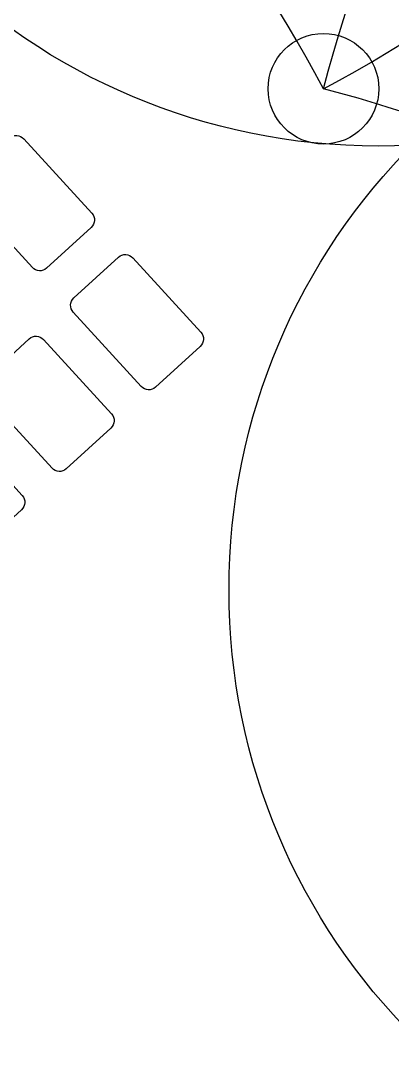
# Model space of a CAD drawing. Extents: x 309418 to 1212698, y 3438380 to 6877191.
# Drawn here: x 606458.62 to 606460.47, y 3438584.35 to 3438589.43 of the extents above; entities that cross this region are included whole.
import ezdxf

# ---------------------------------------------------------------- set-up
doc = ezdxf.new("R2010")
doc.units = 0
doc.header["$MEASUREMENT"] = 0
for name, color, linetype in [('LA-FLOWERING-TREE', 221, 'Continuous'), ('LA-FURN-PERGOLA-POOL DECK-02', 32, 'Continuous'), ('LA-HARD-PAVE-LINE-STEPPING STONES', 23, 'Continuous')]:
    doc.layers.add(name, color=color, linetype=linetype)

# ---------------------------------------------------------------- blocks, each defined once
blk = doc.blocks.new('B-LS-STEPPING STONE')
at = {"layer": 'LA-HARD-PAVE-LINE-STEPPING STONES', "extrusion": (-6.99847e-06, -1.63368e-06, 1)}
for p, q in [((-0.15, 0.6, 0), (0.15, 0.6, 0)), ((-0.2, 0.05, 0), (-0.2, 0.55, 0)), ((0.2, 0.55, 0), (0.2, 0.05, 0)), ((0.15, 0, 0), (-0.15, 0, 0)), ((-0.15, -0.2, 0), (0.15, -0.2, 0)), ((-0.2, -0.75, 0), (-0.2, -0.25, 0)), ((0.2, -0.25, 0), (0.2, -0.75, 0)), ((0.15, -0.8, 0), (-0.15, -0.8, 0))]:
    blk.add_line(p, q, dxfattribs=at)
for centre, start, end in [((-0.15, 0.55, 0), 90, 180), ((0.15, 0.55, 0), 0, 90), ((-0.15, 0.05, 0), 180, 270), ((0.15, 0.05, 0), 270, 0), ((-0.15, -0.25, 0), 90, 180), ((0.15, -0.25, 0), 0, 90), ((-0.15, -0.75, 0), 180, 270), ((0.15, -0.75, 0), 270, 0)]:
    blk.add_arc(centre, 0.05, start, end, dxfattribs=at)
blk = doc.blocks.new('*U228')
at = {"layer": 'LA-HARD-PAVE-LINE-STEPPING STONES', "extrusion": (4.37504e-06, -5.27321e-06, 1), "xscale": -1, "rotation": 90.00000000132182}
for p in [(-0.1159, 3.4146, 0), (-0.1159, 2.8146, 0), (-0.1159, 2.2146, 0), (-0.1159, 1.6146, 0), (-0.1159, 1.0146, 0), (-0.1, 0.4, 0)]:
    blk.add_blockref('B-LS-STEPPING STONE', p, dxfattribs=at)
blk = doc.blocks.new('tent kids')
at = {"layer": 'LA-FURN-PERGOLA-POOL DECK-02'}
for points in [[(731928.762, 294594.6281, 0.209883), (731928.762, 294599.6281, -0.83868)], [(731933.762, 294594.6281, -0.209883), (731933.762, 294599.6281, 0.83868)], [(731933.762, 294594.6281, 0.209883), (731928.762, 294594.6281, -0.83868)]]:
    blk.add_lwpolyline(points, format="xyb", dxfattribs=at)
for centre in [(731928.762, 294594.6281), (731933.762, 294594.6281)]:
    blk.add_circle(centre, 0.25, dxfattribs=at)

msp = doc.modelspace()

# ---------------------------------------------------------------- linework, layer by layer
at = {"layer": 'LA-FLOWERING-TREE'}
for centre in [(606460.39578, 3438591.93924), (606462.78892, 3438586.60496)]:
    msp.add_circle(centre, 3.13344, dxfattribs=at)

# ---------------------------------------------------------------- block references
at = {"rotation": 312.4560933494386}
msp.add_blockref('*U228', (606456.42079, 3438585.91114, 0), dxfattribs=at)
at = {"layer": 'LA-FURN-PERGOLA-POOL DECK-02', "xscale": 1.097475299388668, "yscale": 1.097475299388668, "zscale": 1.097475299388668, "rotation": 321.6764723266944}
for p in [(-224215.07428, 3683059.53038, 0), (-224210.76931, 3683056.12765, 0)]:
    msp.add_blockref('tent kids', p, dxfattribs=at)

doc.saveas('drawing.dxf')
